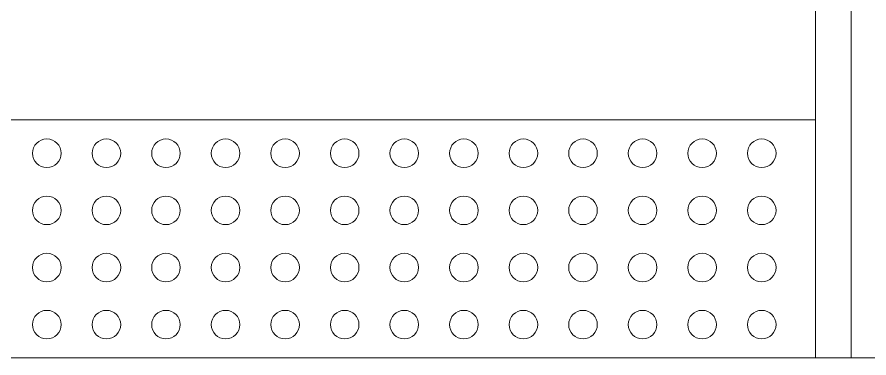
# Model space of a CAD drawing. Header units: millimetres. Extents: x -116965 to 323937, y 291661 to 566926.
# Drawn here: x -42687.9 to -42330.4, y 339951.6 to 340094.8 of the extents above; entities that cross this region are included whole.
import ezdxf

# ---------------------------------------------------------------- set-up
doc = ezdxf.new("R2010")
doc.units = ezdxf.units.MM
doc.layers.get('0').update_dxf_attribs({"lineweight": 18})
doc.layers.add('hw_Text', color=7, linetype='Continuous', lineweight=13)

# ---------------------------------------------------------------- blocks, each defined once
blk = doc.blocks.new('*U1519')
blk.add_line((685, 2100), (685, 100))
for points in [[(0, 0), (700, 0), (700, 2200), (0, 2200)], [(15, 100), (685, 100), (685, 0), (15, 0)]]:
    blk.add_lwpolyline(points, close=True)
for centre in [(362.5, 86), (387.5, 86), (412.5, 86), (437.5, 86), (462.5, 86), (487.5, 86), (512.5, 86), (537.5, 86), (562.5, 86), (587.5, 86), (612.5, 86), (637.5, 86), (662.5, 86), (362.5, 62), (387.5, 62), (412.5, 62), (437.5, 62), (462.5, 62), (487.5, 62), (512.5, 62), (537.5, 62), (562.5, 62), (587.5, 62), (612.5, 62), (637.5, 62), (662.5, 62), (362.5, 38), (387.5, 38), (412.5, 38), (437.5, 38), (462.5, 38), (487.5, 38), (512.5, 38), (537.5, 38), (562.5, 38), (587.5, 38), (612.5, 38), (637.5, 38), (662.5, 38), (362.5, 14), (387.5, 14), (412.5, 14), (437.5, 14), (462.5, 14), (487.5, 14), (512.5, 14), (537.5, 14), (562.5, 14), (587.5, 14), (612.5, 14), (637.5, 14), (662.5, 14)]:
    blk.add_circle(centre, 6)
blk = doc.blocks.new('*U1570')
blk.add_lwpolyline([(0, 0), (670, 0), (670, 2000), (0, 2000)])
blk = doc.blocks.new('*U1573')
blk.add_lwpolyline([(0, 0), (1100, 0), (1100, 2200), (0, 2200)], close=True)

msp = doc.modelspace()

# ---------------------------------------------------------------- block references
msp.add_blockref('*U1519', (-43037.949803, 339951.616143))

# ---------------------------------------------------------------- next in the draw order: block references
msp.add_blockref('*U1573', (-42337.949803, 339951.616143))
at = {"layer": 'hw_Text'}
msp.add_blockref('*U1570', (-43022.949803, 340051.616143), dxfattribs=at)

doc.saveas('drawing.dxf')
